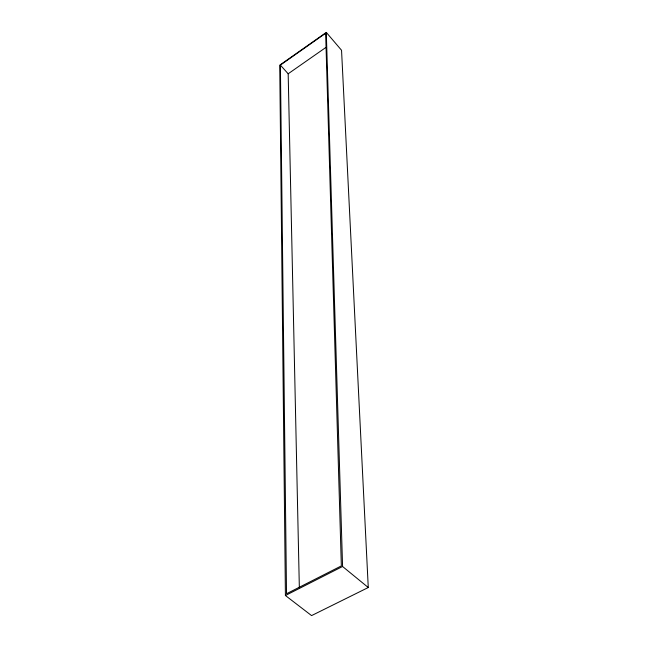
<?xml version="1.0" encoding="UTF-8"?>
<svg xmlns="http://www.w3.org/2000/svg" width="648" height="648" viewBox="0 0 648 648"><rect width="100%" height="100%" fill="white"/><g stroke="black" fill="none" stroke-linecap="round" stroke-linejoin="round"><path stroke-width="0.97" d="M326.292 32.4L279.734 65.156L285.412 595.512L311.575 615.6L368.267 587.517L341.545 50.277L326.292 32.4L342.581 566.498L368.267 587.517M280.39 65.108L325.644 33.275L341.342 565.907L286.521 593.754L280.39 65.108L288.174 73.783L299.344 587.712M288.174 73.783L325.928 47.417M285.412 595.512L342.581 566.498"/></g></svg>
